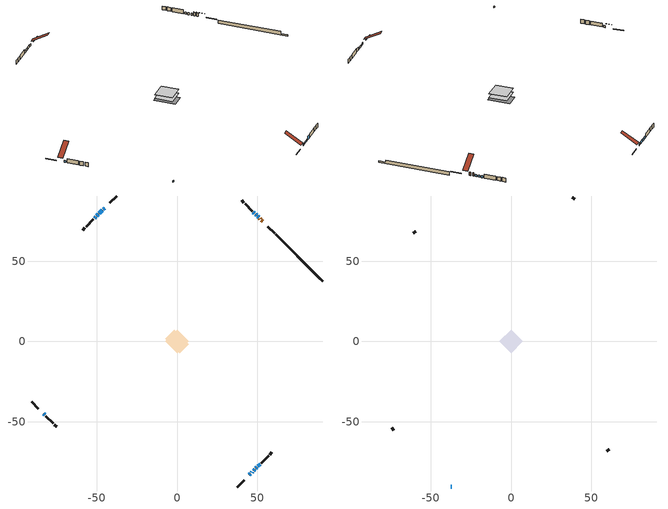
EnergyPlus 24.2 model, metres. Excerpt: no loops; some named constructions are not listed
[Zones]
conditioned space
 floor adiabatic (AdiabaticFloorConstruction): -7.29,0 0,7.29 7.29,0 0,-7.29 z0.58
 floor foundation (Slab1 construction): -7.27,1.69 -1.69,7.27 7.27,-1.69 1.69,-7.27 z-1.57
 wall outside (RimJoist1 construction): 37.52,-90.57 41.81,-86.28 / -90.57,-37.52 -86.28,-41.81 / -37.52,90.57 -41.81,86.28 / 60.82,67.27 56.52,71.56 z0.58:0.88
 wall outside (AdiabaticWallConstruction 1): 53.25,74.84 52.52,75.56 / 51.86,76.22 51.41,76.67 z0.58:2.61
 wall outside (AdiabaticWallConstruction): 50.76,77.33 50.19,77.89 / 49.53,78.55 48.87,79.22 / 45.08,-83 45.75,-82.33 / -83,-45.08 -82.33,-45.75 / 48.21,79.87 47.61,80.47 / -45.08,83 -45.8,82.28 z0.58:1.8; 46.41,-81.68 46.96,-81.12 z0.58:1.47; 47.62,-80.46 48.47,-79.62 z0.58:1.65; 49.12,-78.96 49.75,-78.33 z0.58:1.67; 50.41,-77.68 51.68,-76.4 z0.58:2.61; -46.46,81.63 -48.27,79.81 z0.58:2.31; -48.93,79.16 -49.81,78.27 / -50.47,77.62 -51.35,76.74 z0.58:2.08
 wall outside (Wall1 construction): 52.34,-75.74 56.96,-71.12 / -81.68,-46.41 -77.05,-51.03 / -52,76.08 -56.63,71.46 / 46.95,81.13 42.33,85.75 z0.58:3.02
 wall outside (Wall2 construction): 57.62,-70.46 59.1,-68.99 / -76.4,-51.69 -74.92,-53.16 / -57.28,70.8 -58.76,69.33 / 41.67,86.41 40.2,87.88 z0.58:3.02
 wall foundation (FoundationWall1 construction): 61.47,66.61,-1.57 61.47,66.61,0.58 87.66,40.42,0.58 87.66,40.42,-0.74 90.57,37.52,-0.74 90.57,37.52,-1.57
 window (WindowConstruction): 50.76,77.33 50.19,77.89 z0.58:1.8
 window (WindowConstruction 9): 49.53,78.55 48.87,79.22 z0.58:1.8
 window (WindowConstruction 10): 45.08,-83 45.75,-82.33 z0.58:1.8
 window (WindowConstruction 11): 46.41,-81.68 46.96,-81.12 z0.58:1.47
 window (WindowConstruction 12): -83,-45.08 -82.33,-45.75 z0.58:1.8
 window (WindowConstruction 1): 48.21,79.87 47.61,80.47 z0.58:1.8
 window (WindowConstruction 2): 47.62,-80.46 48.46,-79.62 z0.58:1.65
 window (WindowConstruction 3): 49.12,-78.96 49.75,-78.33 z0.58:1.67
 window (WindowConstruction 4): 50.41,-77.68 51.68,-76.4 z0.58:2.61
 window (WindowConstruction 8): -45.08,83 -45.8,82.28 z0.58:1.8
 window (WindowConstruction 5): -46.46,81.63 -48.27,79.81 z0.58:2.31
 window (WindowConstruction 6): -48.93,79.15 -49.81,78.28 z0.58:2.08
 window (WindowConstruction 7): -50.47,77.62 -51.34,76.74 z0.58:2.08
 door (Door): 53.25,74.84 52.52,75.56 z0.58:2.61
 door (Door 1): 51.86,76.22 51.41,76.67 z0.58:2.61
 ceiling adiabatic (AdiabaticFloorConstruction): 0,-7.29 7.29,0 0,7.29 -7.29,0 z0.58
attic - vented
 floor to conditioned space (Floor1 construction Reversed): -7.3,0 0,7.3 7.3,0 0,-7.3 z3.02
 wall outside (AdiabaticWallConstruction): -37.52,-90.57 -36.9,-90.57 z0.58:1.5
 wall outside (Wall3 construction): 59.75,-68.33 61.12,-66.96 / -74.27,-53.82 -72.9,-55.19 / -59.41,68.67 -60.78,67.3 / 39.54,88.54 38.17,89.91 z0.58:3.02
 window (WindowConstruction 13): -37.52,-90.57 -36.91,-90.57 z0.58:1.49
 roof outside (Roof1 construction): 44.43,-83.66,3.02 37.65,-76.88,8.61 35.68,-78.84,8.61 42.46,-85.62,3.02; -83.66,-44.43,3.02 -76.88,-37.65,8.61 -78.84,-35.68,8.61 -85.62,-42.46,3.02; -44.43,83.66,3.02 -37.65,76.88,8.61 -35.68,78.84,8.61 -42.46,85.62,3.02; 53.9,74.18,3.02 47.12,67.4,8.61 49.09,65.44,8.61 55.87,72.22,3.02
[Material] Roughness=Rough; Thermal Absorptance=0.9
Name | Thickness {m} | Conductivity {W/m-K} | Density {kg/m3} | Specific Heat {J/kg-K} | Solar Absorptance | Visible Absorptance
ceiling loosefill ins | 0.169333 | 0.0480833 | 16.02 | 1046.75 | 0.7 | 0.7
ceiling stud and cavity | 0.1397 | 1.03031 | 65.682 | 1177.47 | 0.7 | 0.7
gypsum board | 0.0127 | 0.160291 | 801 | 837.4 | 0.6 | 0.6
[Construction]
Floor1 construction: ceiling loosefill ins, ceiling stud and cavity, gypsum board
[Schedule:Day:Interval]
interior lighting schedule day: No, 01:00, 0.108182, 04:00, 0.0901515, 05:00, 0.0991667, 06:00, 0.162273, 07:00, 0.270455, 08:00, 0.342576, 10:00, 0.369621, 11:00, 0.351591, 12:00, 0.333561, 13:00, 0.324545, 14:00, 0.31553, 15:00, 0.333561, 16:00, 0.369621, 17:00, 0.450758, 18:00, 0.585985, 19:00, 0.775303, 20:00, 0.955606, 21:00, 0.991667, 22:00, 0.712197, 23:00, 0.360606, 24:00, 0.162273
interior lighting schedule day 1: No, 01:00, 0.100909, 04:00, 0.0840909, 05:00, 0.0925, 06:00, 0.151364, 07:00, 0.252273, 08:00, 0.319545, 10:00, 0.344773, 11:00, 0.327955, 12:00, 0.311136, 13:00, 0.302727, 14:00, 0.294318, 15:00, 0.311136, 16:00, 0.344773, 17:00, 0.420455, 18:00, 0.546591, 19:00, 0.723182, 20:00, 0.891364, 21:00, 0.925, 22:00, 0.664318, 23:00, 0.336364, 24:00, 0.151364
interior lighting schedule day 2: No, 01:00, 0.0927273, 04:00, 0.0772727, 05:00, 0.085, 06:00, 0.139091, 07:00, 0.231818, 08:00, 0.293636, 10:00, 0.316818, 11:00, 0.301364, 12:00, 0.285909, 13:00, 0.278182, 14:00, 0.270455, 15:00, 0.285909, 16:00, 0.316818, 17:00, 0.386364, 18:00, 0.502273, 19:00, 0.664545, 20:00, 0.819091, 21:00, 0.85, 22:00, 0.610455, 23:00, 0.309091, 24:00, 0.139091
interior lighting schedule day 3: No, 01:00, 0.0845455, 04:00, 0.0704545, 05:00, 0.0775, 06:00, 0.126818, 07:00, 0.211364, 08:00, 0.267727, 10:00, 0.288864, 11:00, 0.274773, 12:00, 0.260682, 13:00, 0.253636, 14:00, 0.246591, 15:00, 0.260682, 16:00, 0.288864, 17:00, 0.352273, 18:00, 0.457955, 19:00, 0.605909, 20:00, 0.746818, 21:00, 0.775, 22:00, 0.556591, 23:00, 0.281818, 24:00, 0.126818
interior lighting schedule day 4: No, 01:00, 0.0763636, 04:00, 0.0636364, 05:00, 0.07, 06:00, 0.114545, 07:00, 0.190909, 08:00, 0.241818, 10:00, 0.260909, 11:00, 0.248182, 12:00, 0.235455, 13:00, 0.229091, 14:00, 0.222727, 15:00, 0.235455, 16:00, 0.260909, 17:00, 0.318182, 18:00, 0.413636, 19:00, 0.547273, 20:00, 0.674545, 21:00, 0.7, 22:00, 0.502727, 23:00, 0.254545, 24:00, 0.114545
interior lighting schedule day 5: No, 01:00, 0.0727273, 04:00, 0.0606061, 05:00, 0.0666667, 06:00, 0.109091, 07:00, 0.181818, 08:00, 0.230303, 10:00, 0.248485, 11:00, 0.236364, 12:00, 0.224242, 13:00, 0.218182, 14:00, 0.212121, 15:00, 0.224242, 16:00, 0.248485, 17:00, 0.30303, 18:00, 0.393939, 19:00, 0.521212, 20:00, 0.642424, 21:00, 0.666667, 22:00, 0.478788, 23:00, 0.242424, 24:00, 0.109091
interior lighting schedule day 6: No, 01:00, 0.0745455, 04:00, 0.0621212, 05:00, 0.0683333, 06:00, 0.111818, 07:00, 0.186364, 08:00, 0.236061, 10:00, 0.254697, 11:00, 0.242273, 12:00, 0.229848, 13:00, 0.223636, 14:00, 0.217424, 15:00, 0.229848, 16:00, 0.254697, 17:00, 0.310606, 18:00, 0.403788, 19:00, 0.534242, 20:00, 0.658485, 21:00, 0.683333, 22:00, 0.490758, 23:00, 0.248485, 24:00, 0.111818
interior lighting schedule day 7: No, 01:00, 0.08, 04:00, 0.0666667, 05:00, 0.0733333, 06:00, 0.12, 07:00, 0.2, 08:00, 0.253333, 10:00, 0.273333, 11:00, 0.26, 12:00, 0.246667, 13:00, 0.24, 14:00, 0.233333, 15:00, 0.246667, 16:00, 0.273333, 17:00, 0.333333, 18:00, 0.433333, 19:00, 0.573333, 20:00, 0.706667, 21:00, 0.733333, 22:00, 0.526667, 23:00, 0.266667, 24:00, 0.12
interior lighting schedule day 8: No, 01:00, 0.0890909, 04:00, 0.0742424, 05:00, 0.0816667, 06:00, 0.133636, 07:00, 0.222727, 08:00, 0.282121, 10:00, 0.304394, 11:00, 0.289545, 12:00, 0.274697, 13:00, 0.267273, 14:00, 0.259848, 15:00, 0.274697, 16:00, 0.304394, 17:00, 0.371212, 18:00, 0.482576, 19:00, 0.638485, 20:00, 0.78697, 21:00, 0.816667, 22:00, 0.586515, 23:00, 0.29697, 24:00, 0.133636
interior lighting schedule day 9: No, 01:00, 0.0972727, 04:00, 0.0810606, 05:00, 0.0891667, 06:00, 0.145909, 07:00, 0.243182, 08:00, 0.30803, 10:00, 0.332348, 11:00, 0.316136, 12:00, 0.299924, 13:00, 0.291818, 14:00, 0.283712, 15:00, 0.299924, 16:00, 0.332348, 17:00, 0.405303, 18:00, 0.526894, 19:00, 0.697121, 20:00, 0.859242, 21:00, 0.891667, 22:00, 0.640379, 23:00, 0.324242, 24:00, 0.145909
interior lighting schedule day 10: No, 01:00, 0.105455, 04:00, 0.0878788, 05:00, 0.0966667, 06:00, 0.158182, 07:00, 0.263636, 08:00, 0.333939, 10:00, 0.360303, 11:00, 0.342727, 12:00, 0.325152, 13:00, 0.316364, 14:00, 0.307576, 15:00, 0.325152, 16:00, 0.360303, 17:00, 0.439394, 18:00, 0.571212, 19:00, 0.755758, 20:00, 0.931515, 21:00, 0.966667, 22:00, 0.694242, 23:00, 0.351515, 24:00, 0.158182
interior lighting schedule day 11: No, 01:00, 0.109091, 04:00, 0.0909091, 05:00, 0.1, 06:00, 0.163636, 07:00, 0.272727, 08:00, 0.345455, 10:00, 0.372727, 11:00, 0.354545, 12:00, 0.336364, 13:00, 0.327273, 14:00, 0.318182, 15:00, 0.336364, 16:00, 0.372727, 17:00, 0.454545, 18:00, 0.590909, 19:00, 0.781818, 20:00, 0.963636, 21:00, 1, 22:00, 0.718182, 23:00, 0.363636, 24:00, 0.163636
interior lighting schedule default day; occupants schedule default day; clothes dryer schedule default day; cooking range schedule default day; mech vent bath fan 0 schedule default day; mech vent bath fan 1 schedule default day; mech vent range fan 0 schedule default day; misc plug loads schedule default day; general water use schedule default day; heating setpoint default day; cooling setpoint default day; clothes dryer exhaust 0 schedule default day; cooling season schedule day; cooling season schedule day 2; cooling season schedule default day; exterior lighting schedule default day; natural vent schedule default day: No, 24:00, 0
occupants schedule day: No, 05:00, 0.426829, 06:00, 0.719512, 07:00, 1, 08:00, 0.670732, 09:00, 0.329268, 14:00, 0.170732, 15:00, 0.231707, 16:00, 0.329268, 17:00, 0.5, 18:00, 0.670732, 19:00, 0.829268, 21:00, 1, 22:00, 0.853659, 23:00, 0.646341, 24:00, 0.426829
clothes dryer schedule day; clothes dryer exhaust 0 schedule day: No, 01:00, 0.123457, 02:00, 0.0740741, 03:00, 0.0493827, 04:00, 0.0246914, 05:00, 0.0493827, 06:00, 0.0740741, 07:00, 0.197531, 08:00, 0.395062, 09:00, 0.592593, 10:00, 0.839506, 11:00, 0.962963, 12:00, 1, 13:00, 0.91358, 14:00, 0.82716, 15:00, 0.716049, 16:00, 0.753086, 17:00, 0.679012, 18:00, 0.666667, 20:00, 0.62963, 21:00, 0.641975, 22:00, 0.666667, 23:00, 0.54321, 24:00, 0.296296
cooking range schedule day: No, 05:00, 0.0597015, 06:00, 0.11194, 07:00, 0.171642, 08:00, 0.291045, 11:00, 0.343284, 12:00, 0.402985, 13:00, 0.462687, 14:00, 0.343284, 15:00, 0.291045, 16:00, 0.402985, 17:00, 0.567164, 18:00, 1, 19:00, 0.850746, 20:00, 0.432836, 21:00, 0.291045, 22:00, 0.231343, 23:00, 0.171642, 24:00, 0.11194
mech vent bath fan 0 schedule day; mech vent bath fan 1 schedule day: No, 07:00, 0, 08:00, 1, 09:00, 0.2, 24:00, 0
mech vent range fan 0 schedule day: No, 18:00, 0, 19:00, 1, 20:00, 0.2, 24:00, 0
misc plug loads schedule day: No, 06:00, 0.705882, 07:00, 0.745098, 08:00, 0.803922, 15:00, 0.823529, 16:00, 0.862745, 17:00, 0.921569, 18:00, 0.980392, 19:00, 1, 20:00, 0.980392, 21:00, 0.941176, 22:00, 0.862745, 23:00, 0.784314, 24:00, 0.72549
general water use schedule day: No, 01:00, 0.315068, 03:00, 0.287671, 04:00, 0.342466, 05:00, 0.369863, 06:00, 0.520548, 07:00, 0.60274, 08:00, 0.534247, 10:00, 0.506849, 11:00, 0.465753, 14:00, 0.479452, 15:00, 0.534247, 16:00, 0.589041, 17:00, 0.69863, 18:00, 0.876712, 19:00, 0.890411, 20:00, 0.986301, 21:00, 1, 22:00, 0.863014, 23:00, 0.616438, 24:00, 0.465753
heating setpoint day: No, 07:00, 18, 23:00, 21, 24:00, 18
cooling setpoint day: No, 24:00, 25
cooling season schedule day 1: No, 24:00, 1
exterior lighting schedule day: No, 01:00, 0.566667, 03:00, 0.524167, 05:00, 0.495833, 06:00, 0.5525, 07:00, 0.623333, 08:00, 0.580833, 09:00, 0.439167, 10:00, 0.354167, 12:00, 0.34, 13:00, 0.354167, 14:00, 0.396667, 15:00, 0.425, 16:00, 0.495833, 17:00, 0.623333, 18:00, 0.793333, 19:00, 0.906667, 20:00, 0.963333, 21:00, 0.991667, 22:00, 0.920833, 23:00, 0.793333, 24:00, 0.665833
exterior lighting schedule day 1: No, 01:00, 0.528571, 03:00, 0.488929, 05:00, 0.4625, 06:00, 0.515357, 07:00, 0.581429, 08:00, 0.541786, 09:00, 0.409643, 10:00, 0.330357, 12:00, 0.317143, 13:00, 0.330357, 14:00, 0.37, 15:00, 0.396429, 16:00, 0.4625, 17:00, 0.581429, 18:00, 0.74, 19:00, 0.845714, 20:00, 0.898571, 21:00, 0.925, 22:00, 0.858929, 23:00, 0.74, 24:00, 0.621071
exterior lighting schedule day 10: No, 01:00, 0.552381, 03:00, 0.510952, 05:00, 0.483333, 06:00, 0.538571, 07:00, 0.607619, 08:00, 0.56619, 09:00, 0.428095, 10:00, 0.345238, 12:00, 0.331429, 13:00, 0.345238, 14:00, 0.386667, 15:00, 0.414286, 16:00, 0.483333, 17:00, 0.607619, 18:00, 0.773333, 19:00, 0.88381, 20:00, 0.939048, 21:00, 0.966667, 22:00, 0.897619, 23:00, 0.773333, 24:00, 0.649048
exterior lighting schedule day 11: No, 01:00, 0.571429, 03:00, 0.528571, 05:00, 0.5, 06:00, 0.557143, 07:00, 0.628571, 08:00, 0.585714, 09:00, 0.442857, 10:00, 0.357143, 12:00, 0.342857, 13:00, 0.357143, 14:00, 0.4, 15:00, 0.428571, 16:00, 0.5, 17:00, 0.628571, 18:00, 0.8, 19:00, 0.914286, 20:00, 0.971429, 21:00, 1, 22:00, 0.928571, 23:00, 0.8, 24:00, 0.671429
exterior lighting schedule day 2: No, 01:00, 0.485714, 03:00, 0.449286, 05:00, 0.425, 06:00, 0.473571, 07:00, 0.534286, 08:00, 0.497857, 09:00, 0.376429, 10:00, 0.303571, 12:00, 0.291429, 13:00, 0.303571, 14:00, 0.34, 15:00, 0.364286, 16:00, 0.425, 17:00, 0.534286, 18:00, 0.68, 19:00, 0.777143, 20:00, 0.825714, 21:00, 0.85, 22:00, 0.789286, 23:00, 0.68, 24:00, 0.570714
exterior lighting schedule day 3: No, 01:00, 0.442857, 03:00, 0.409643, 05:00, 0.3875, 06:00, 0.431786, 07:00, 0.487143, 08:00, 0.453929, 09:00, 0.343214, 10:00, 0.276786, 12:00, 0.265714, 13:00, 0.276786, 14:00, 0.31, 15:00, 0.332143, 16:00, 0.3875, 17:00, 0.487143, 18:00, 0.62, 19:00, 0.708571, 20:00, 0.752857, 21:00, 0.775, 22:00, 0.719643, 23:00, 0.62, 24:00, 0.520357
exterior lighting schedule day 4: No, 01:00, 0.4, 03:00, 0.37, 05:00, 0.35, 06:00, 0.39, 07:00, 0.44, 08:00, 0.41, 09:00, 0.31, 10:00, 0.25, 12:00, 0.24, 13:00, 0.25, 14:00, 0.28, 15:00, 0.3, 16:00, 0.35, 17:00, 0.44, 18:00, 0.56, 19:00, 0.64, 20:00, 0.68, 21:00, 0.7, 22:00, 0.65, 23:00, 0.56, 24:00, 0.47
exterior lighting schedule day 5: No, 01:00, 0.380952, 03:00, 0.352381, 05:00, 0.333333, 06:00, 0.371429, 07:00, 0.419048, 08:00, 0.390476, 09:00, 0.295238, 10:00, 0.238095, 12:00, 0.228571, 13:00, 0.238095, 14:00, 0.266667, 15:00, 0.285714, 16:00, 0.333333, 17:00, 0.419048, 18:00, 0.533333, 19:00, 0.609524, 20:00, 0.647619, 21:00, 0.666667, 22:00, 0.619048, 23:00, 0.533333, 24:00, 0.447619
exterior lighting schedule day 6: No, 01:00, 0.390476, 03:00, 0.36119, 05:00, 0.341667, 06:00, 0.380714, 07:00, 0.429524, 08:00, 0.400238, 09:00, 0.302619, 10:00, 0.244048, 12:00, 0.234286, 13:00, 0.244048, 14:00, 0.273333, 15:00, 0.292857, 16:00, 0.341667, 17:00, 0.429524, 18:00, 0.546667, 19:00, 0.624762, 20:00, 0.66381, 21:00, 0.683333, 22:00, 0.634524, 23:00, 0.546667, 24:00, 0.45881
exterior lighting schedule day 7: No, 01:00, 0.419048, 03:00, 0.387619, 05:00, 0.366667, 06:00, 0.408571, 07:00, 0.460952, 08:00, 0.429524, 09:00, 0.324762, 10:00, 0.261905, 12:00, 0.251429, 13:00, 0.261905, 14:00, 0.293333, 15:00, 0.314286, 16:00, 0.366667, 17:00, 0.460952, 18:00, 0.586667, 19:00, 0.670476, 20:00, 0.712381, 21:00, 0.733333, 22:00, 0.680952, 23:00, 0.586667, 24:00, 0.492381
exterior lighting schedule day 8: No, 01:00, 0.466667, 03:00, 0.431667, 05:00, 0.408333, 06:00, 0.455, 07:00, 0.513333, 08:00, 0.478333, 09:00, 0.361667, 10:00, 0.291667, 12:00, 0.28, 13:00, 0.291667, 14:00, 0.326667, 15:00, 0.35, 16:00, 0.408333, 17:00, 0.513333, 18:00, 0.653333, 19:00, 0.746667, 20:00, 0.793333, 21:00, 0.816667, 22:00, 0.758333, 23:00, 0.653333, 24:00, 0.548333
exterior lighting schedule day 9: No, 01:00, 0.509524, 03:00, 0.47131, 05:00, 0.445833, 06:00, 0.496786, 07:00, 0.560476, 08:00, 0.522262, 09:00, 0.394881, 10:00, 0.318452, 12:00, 0.305714, 13:00, 0.318452, 14:00, 0.356667, 15:00, 0.382143, 16:00, 0.445833, 17:00, 0.560476, 18:00, 0.713333, 19:00, 0.815238, 20:00, 0.86619, 21:00, 0.891667, 22:00, 0.827976, 23:00, 0.713333, 24:00, 0.59869
[Schedule:Week:Daily]
heating setpoint Week Rule - Jan1-Dec31: heating setpoint day, heating setpoint day, heating setpoint day, heating setpoint day, heating setpoint day, heating setpoint day, heating setpoint day, heating setpoint default day, heating setpoint default day, heating setpoint default day, heating setpoint default day, heating setpoint default day
cooling season schedule Week Rule - Jan1-May26: cooling season schedule day, cooling season schedule day, cooling season schedule day, cooling season schedule day, cooling season schedule day, cooling season schedule day, cooling season schedule day, cooling season schedule default day, cooling season schedule default day, cooling season schedule default day, cooling season schedule default day, cooling season schedule default day
cooling season schedule Week Rule - May27-Jun2: cooling season schedule day, cooling season schedule day, cooling season schedule day, cooling season schedule day, cooling season schedule day, cooling season schedule day 1, cooling season schedule day 1, cooling season schedule default day, cooling season schedule default day, cooling season schedule default day, cooling season schedule default day, cooling season schedule default day
cooling season schedule Week Rule - Jun3-Aug25: cooling season schedule day 1, cooling season schedule day 1, cooling season schedule day 1, cooling season schedule day 1, cooling season schedule day 1, cooling season schedule day 1, cooling season schedule day 1, cooling season schedule default day, cooling season schedule default day, cooling season schedule default day, cooling season schedule default day, cooling season schedule default day
cooling season schedule Week Rule - Aug26-Sep1: cooling season schedule day 1, cooling season schedule day 1, cooling season schedule day 1, cooling season schedule day 1, cooling season schedule day 1, cooling season schedule day 1, cooling season schedule day 2, cooling season schedule default day, cooling season schedule default day, cooling season schedule default day, cooling season schedule default day, cooling season schedule default day
cooling season schedule Week Rule - Sep2-Dec31: cooling season schedule day 2, cooling season schedule day 2, cooling season schedule day 2, cooling season schedule day 2, cooling season schedule day 2, cooling season schedule day 2, cooling season schedule day 2, cooling season schedule default day, cooling season schedule default day, cooling season schedule default day, cooling season schedule default day, cooling season schedule default day
exterior lighting schedule Week Rule - Aug5-Aug25: exterior lighting schedule day 7, exterior lighting schedule day 7, exterior lighting schedule day 7, exterior lighting schedule day 7, exterior lighting schedule day 7, exterior lighting schedule day 7, exterior lighting schedule day 7, exterior lighting schedule default day, exterior lighting schedule default day, exterior lighting schedule default day, exterior lighting schedule default day, exterior lighting schedule default day
exterior lighting schedule Week Rule - Aug26-Sep1: exterior lighting schedule day 7, exterior lighting schedule day 7, exterior lighting schedule day 7, exterior lighting schedule day 7, exterior lighting schedule day 7, exterior lighting schedule day 7, exterior lighting schedule day 8, exterior lighting schedule default day, exterior lighting schedule default day, exterior lighting schedule default day, exterior lighting schedule default day, exterior lighting schedule default day
exterior lighting schedule Week Rule - Sep2-Sep29: exterior lighting schedule day 8, exterior lighting schedule day 8, exterior lighting schedule day 8, exterior lighting schedule day 8, exterior lighting schedule day 8, exterior lighting schedule day 8, exterior lighting schedule day 8, exterior lighting schedule default day, exterior lighting schedule default day, exterior lighting schedule default day, exterior lighting schedule default day, exterior lighting schedule default day
exterior lighting schedule Week Rule - Sep30-Oct6: exterior lighting schedule day 8, exterior lighting schedule day 9, exterior lighting schedule day 9, exterior lighting schedule day 9, exterior lighting schedule day 9, exterior lighting schedule day 9, exterior lighting schedule day 9, exterior lighting schedule default day, exterior lighting schedule default day, exterior lighting schedule default day, exterior lighting schedule default day, exterior lighting schedule default day
exterior lighting schedule Week Rule - Oct7-Oct27: exterior lighting schedule day 9, exterior lighting schedule day 9, exterior lighting schedule day 9, exterior lighting schedule day 9, exterior lighting schedule day 9, exterior lighting schedule day 9, exterior lighting schedule day 9, exterior lighting schedule default day, exterior lighting schedule default day, exterior lighting schedule default day, exterior lighting schedule default day, exterior lighting schedule default day
exterior lighting schedule Week Rule - Oct28-Nov3: exterior lighting schedule day 9, exterior lighting schedule day 9, exterior lighting schedule day 9, exterior lighting schedule day 9, exterior lighting schedule day 10, exterior lighting schedule day 10, exterior lighting schedule day 10, exterior lighting schedule default day, exterior lighting schedule default day, exterior lighting schedule default day, exterior lighting schedule default day, exterior lighting schedule default day
exterior lighting schedule Week Rule - Nov4-Nov24: exterior lighting schedule day 10, exterior lighting schedule day 10, exterior lighting schedule day 10, exterior lighting schedule day 10, exterior lighting schedule day 10, exterior lighting schedule day 10, exterior lighting schedule day 10, exterior lighting schedule default day, exterior lighting schedule default day, exterior lighting schedule default day, exterior lighting schedule default day, exterior lighting schedule default day
exterior lighting schedule Week Rule - Nov25-Dec1: exterior lighting schedule day 10, exterior lighting schedule day 10, exterior lighting schedule day 10, exterior lighting schedule day 10, exterior lighting schedule day 10, exterior lighting schedule day 10, exterior lighting schedule day 11, exterior lighting schedule default day, exterior lighting schedule default day, exterior lighting schedule default day, exterior lighting schedule default day, exterior lighting schedule default day
exterior lighting schedule Week Rule - Dec2-Dec31: exterior lighting schedule day 11, exterior lighting schedule day 11, exterior lighting schedule day 11, exterior lighting schedule day 11, exterior lighting schedule day 11, exterior lighting schedule day 11, exterior lighting schedule day 11, exterior lighting schedule default day, exterior lighting schedule default day, exterior lighting schedule default day, exterior lighting schedule default day, exterior lighting schedule default day
natural vent schedule Week Rule - Jan1-Dec31: natural vent schedule default day, natural vent schedule default day, natural vent schedule default day, natural vent schedule default day, natural vent schedule default day, natural vent schedule default day, natural vent schedule default day, natural vent schedule default day, natural vent schedule default day, natural vent schedule default day, natural vent schedule default day, natural vent schedule default day
